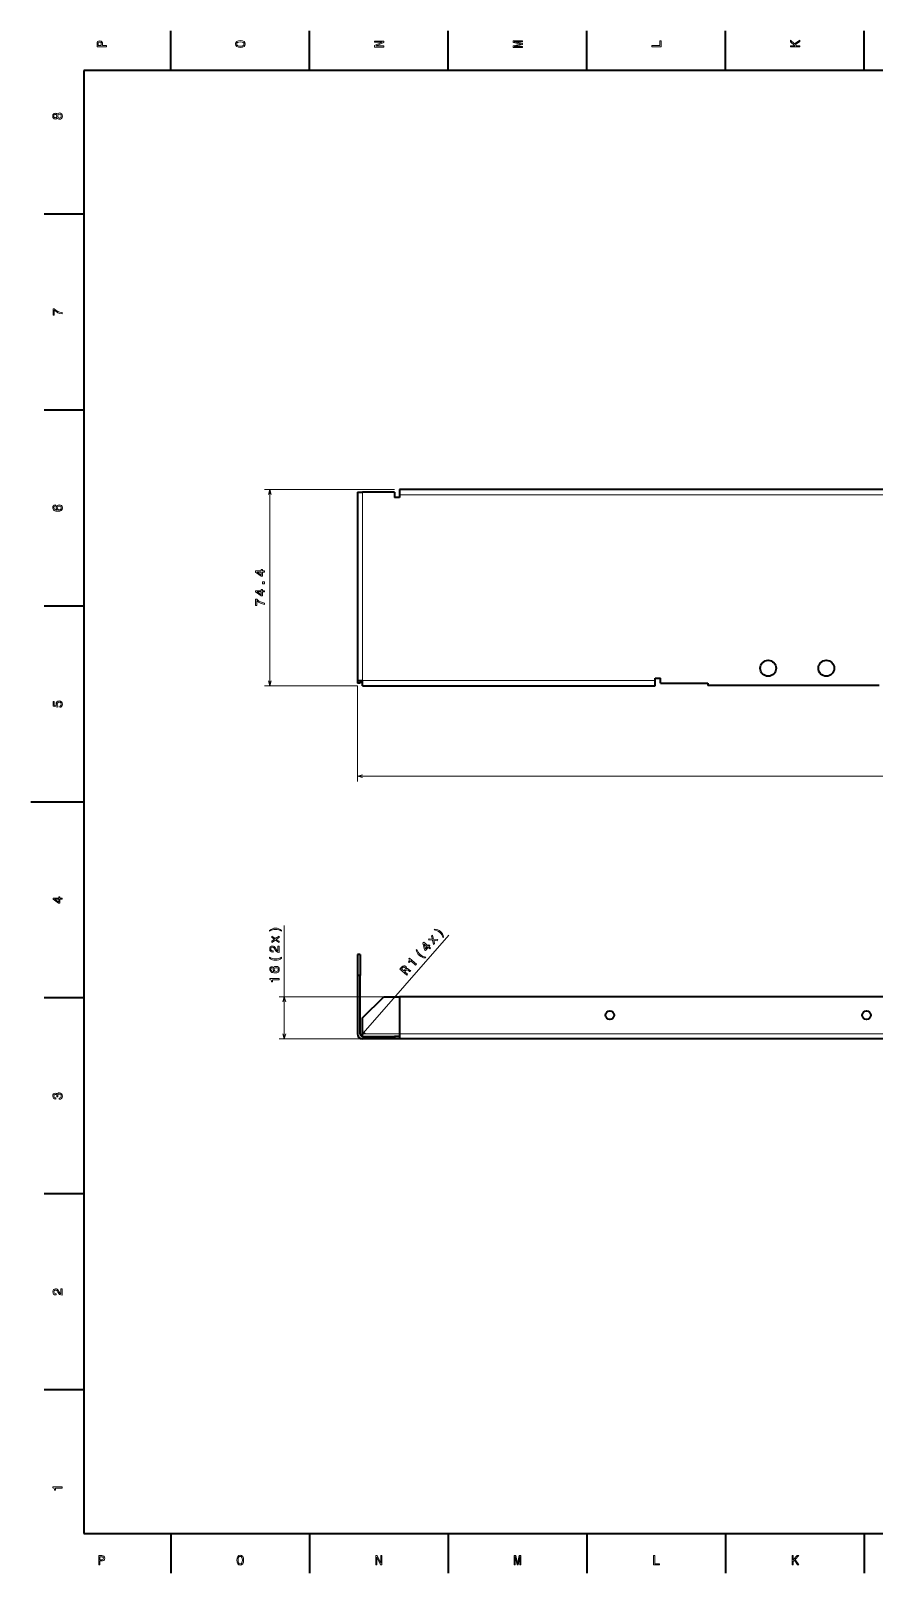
# Model space of a CAD drawing. Extents: x 0 to 841, y 0 to 594.
# Drawn here: x 0 to 319, y 5 to 589 of the extents above; entities that cross this region are included whole.
import ezdxf

# ---------------------------------------------------------------- set-up
doc = ezdxf.new("R2010")
doc.units = 0

msp = doc.modelspace()

# ---------------------------------------------------------------- linework, layer by layer
at = {"color": 7, "lineweight": 35, "ltscale": 0.375}
for p, q in [((53, 574), (53, 589)), ((105.5, 574), (105.5, 589)), ((158, 574), (158, 589)), ((210.5, 574), (210.5, 589)), ((263, 574), (263, 589)), ((315.5, 574), (315.5, 589)), ((20, 519.599976), (5, 519.599976)), ((20, 445.399994), (5, 445.399994)), ((20, 371.200012), (5, 371.200012)), ((20, 222.800003), (5, 222.800003)), ((20, 148.600006), (5, 148.600006)), ((20, 74.400002), (5, 74.400002)), ((53, 20), (53, 5)), ((105.5, 20), (105.5, 5)), ((158, 20), (158, 5)), ((210.5, 20), (210.5, 5)), ((263, 20), (263, 5)), ((315.5, 20), (315.5, 5))]:
    msp.add_line(p, q, dxfattribs=at)
at = {"color": 7, "lineweight": 35}
for p, q in [((821, 574), (20, 574)), ((20, 574), (20, 20)), ((590.102478, 415.347412), (139.602478, 415.347412)), ((123.602478, 414.347412), (123.602478, 342.947388)), ((125.602478, 340.947388), (236.302475, 340.947388)), ((321.102478, 341.1474), (256.30249, 341.1474)), ((20, 297), (0, 297)), ((123.602478, 231.260559), (123.602478, 209.260559)), ((124.602478, 209.260559), (124.602478, 231.260559)), ((590.102478, 223.260559), (139.602478, 223.260559)), ((590.102478, 207.260559), (139.602478, 207.260559)), ((20, 20), (821, 20))]:
    msp.add_line(p, q, dxfattribs=at)
at = {"color": 7, "lineweight": 13}
for p, q in [((137.602478, 415.347412), (88.500061, 415.347412)), ((90.500061, 340.947388), (90.500061, 415.347412)), ((125.602478, 414.347412), (125.602478, 342.947388)), ((590.102478, 413.347412), (139.602478, 413.347412)), ((123.602478, 340.947388), (88.500061, 340.947388)), ((123.602478, 340.947388), (123.602478, 304.771545)), ((125.602478, 342.947388), (236.302475, 342.947388)), ((123.602478, 306.771545), (606.102478, 306.771545)), ((95.942383, 207.260559), (95.942383, 250.276703)), ((124.944, 208.507965), (158.263123, 246.589691)), ((137.602478, 223.260559), (93.942383, 223.260559)), ((137.602478, 207.260559), (93.942383, 207.260559)), ((590.102478, 209.260559), (139.602478, 209.260559))]:
    msp.add_line(p, q, dxfattribs=at)
at = {"color": 7, "lineweight": 35, "ltscale": 0.05}
for p, q in [((139.602478, 415.347412), (139.602478, 413.347412)), ((123.602478, 414.347412), (125.602478, 414.347412)), ((137.602478, 414.347412), (137.602478, 412.347412)), ((139.602478, 412.347412), (137.602478, 412.347412)), ((123.602478, 342.947388), (125.602478, 342.947388)), ((125.602478, 340.947388), (125.602478, 342.947388)), ((236.302475, 343.947388), (238.302475, 343.947388)), ((236.302475, 340.947388), (236.302475, 342.947388)), ((238.302475, 341.947388), (238.302475, 343.947388)), ((139.602478, 208.260559), (137.602478, 208.260559)), ((139.602478, 207.260559), (137.602478, 207.260559)), ((139.602478, 209.260559), (139.602478, 207.260559))]:
    msp.add_line(p, q, dxfattribs=at)
at = {"color": 7, "lineweight": 35, "ltscale": 0.3}
for p, q in [((137.602478, 414.347412), (125.602478, 414.347412)), ((125.602478, 208.260559), (137.602478, 208.260559)), ((137.602478, 207.260559), (125.602478, 207.260559))]:
    msp.add_line(p, q, dxfattribs=at)
at = {"color": 7, "lineweight": 35, "ltscale": 0.025}
for p, q in [((139.602478, 413.347412), (139.602478, 412.347412)), ((123.602478, 342.947388), (123.602478, 341.947388)), ((124.602478, 341.947388), (123.602478, 341.947388)), ((124.602478, 342.947388), (124.602478, 341.947388)), ((236.302475, 342.947388), (236.302475, 343.947388)), ((124.602478, 239.260559), (123.602478, 239.260559)), ((124.602478, 231.260559), (123.602478, 231.260559)), ((125.602478, 208.260559), (125.602478, 209.260559)), ((137.602478, 208.260559), (137.602478, 207.260559))]:
    msp.add_line(p, q, dxfattribs=at)
at = {"color": 7, "lineweight": 35, "ltscale": 0.45}
msp.add_line((238.302475, 341.947388), (256.30249, 341.947388), dxfattribs=at)
at = {"color": 7, "lineweight": 35, "ltscale": 0.02}
msp.add_line((256.30249, 341.947388), (256.30249, 341.1474), dxfattribs=at)
at = {"color": 7, "lineweight": 35, "ltscale": 0.2}
for p, q in [((123.602478, 239.260559), (123.602478, 231.260559)), ((124.602478, 239.260559), (124.602478, 231.260559))]:
    msp.add_line(p, q, dxfattribs=at)
at = {"color": 7, "lineweight": 35, "ltscale": 0.282843}
msp.add_line((125.602478, 215.260559), (133.602478, 223.260559), dxfattribs=at)
at = {"color": 7, "lineweight": 35, "ltscale": 0.150002}
msp.add_line((133.602478, 223.260559), (139.602539, 223.260559), dxfattribs=at)
at = {"color": 7, "lineweight": 35, "ltscale": 0.35}
msp.add_line((139.602478, 223.260559), (139.602478, 209.260559), dxfattribs=at)
at = {"color": 7, "lineweight": 35, "ltscale": 0.15}
msp.add_line((125.602478, 209.260559), (125.602478, 215.260559), dxfattribs=at)
at = {"color": 7, "lineweight": 13, "ltscale": 0.350002}
msp.add_line((125.602478, 209.260559), (139.602539, 209.260559), dxfattribs=at)
at = {"color": 7, "lineweight": 13}
for points in [[(28.583214, 582.935913), (28.583214, 583.399841), (27.105549, 583.399841), (27.105549, 583.914246), (27.080332, 584.433716), (26.903818, 584.84729), (26.560879, 585.114563), (26.09186, 585.205322), (25.658142, 585.134705), (25.340418, 584.932983), (25.148775, 584.600159), (25.083214, 584.14624), (25.083214, 582.935913)], [(25.511889, 584.020203), (25.542147, 584.322754), (25.637968, 584.544678), (25.814482, 584.675781), (26.09186, 584.721191), (26.384367, 584.670776), (26.560879, 584.534607), (26.651657, 584.302612), (26.676874, 583.984863), (26.676874, 583.399841), (25.511889, 583.399841)], [(79.333214, 582.703918), (80.119957, 582.794678), (80.699928, 583.056946), (81.057999, 583.465454), (81.179039, 584), (81.057999, 584.529541), (80.699928, 584.943115), (80.119957, 585.200317), (79.333214, 585.296143), (78.551514, 585.200317), (78.233788, 585.089355), (77.971542, 584.943115), (77.613472, 584.529541), (77.522697, 584.277405), (77.487396, 584), (77.613472, 583.460388), (77.966499, 583.05188), (78.546471, 582.794678)], [(79.333214, 583.188049), (78.722984, 583.24353), (78.274139, 583.409973), (78.001801, 583.667175), (77.905983, 584), (78.001801, 584.32782), (78.279182, 584.585022), (78.728027, 584.751465), (79.333214, 584.811951), (79.943443, 584.751465), (80.392288, 584.585022), (80.664627, 584.32782), (80.755402, 584), (80.664627, 583.667175), (80.392288, 583.409973), (79.948486, 583.24353)], [(133.583206, 582.850159), (133.583206, 583.268738), (130.713608, 583.268738), (133.583206, 584.610229), (133.583206, 585.149841), (130.083206, 585.149841), (130.083206, 584.726257), (132.952805, 584.726257), (130.083206, 583.399841), (130.083206, 582.850159)], [(186.083206, 582.739197), (186.083206, 583.127502), (182.905975, 583.127502), (186.083206, 583.783142), (186.083206, 584.216858), (182.905975, 584.867432), (186.083206, 584.867432), (186.083206, 585.260803), (182.583206, 585.260803), (182.583206, 584.645569), (185.669662, 584), (182.583206, 583.359497), (182.583206, 582.739197)], [(238.583206, 582.976257), (238.583206, 585.225525), (238.159576, 585.225525), (238.159576, 583.440186), (235.083206, 583.440186), (235.083206, 582.976257)], [(291.083221, 582.90564), (291.083221, 583.369629), (289.837555, 583.369629), (289.393738, 583.783142), (291.083221, 584.958191), (291.083221, 585.523071), (289.055847, 584.110962), (287.583221, 585.482727), (287.583221, 584.867432), (289.202087, 583.369629), (287.583221, 583.369629), (287.583221, 582.90564)], [(9.947045, 556.074646), (10.088256, 555.817444), (10.284942, 555.64093), (10.532061, 555.529968), (10.829611, 555.49469), (11.278458, 555.575378), (11.626441, 555.807373), (11.848343, 556.185608), (11.934077, 556.700012), (11.848343, 557.209412), (11.626441, 557.587646), (11.278458, 557.819641), (10.829611, 557.905334), (10.532061, 557.86499), (10.284942, 557.759094), (10.088256, 557.577515), (9.947045, 557.325378), (9.826009, 557.5271), (9.659582, 557.668335), (9.457852, 557.754028), (9.210734, 557.784302), (8.852665, 557.703613), (8.565202, 557.491821), (8.378602, 557.148865), (8.307997, 556.700012), (8.378602, 556.246155), (8.565202, 555.903198), (8.852665, 555.68634), (9.210734, 555.610657), (9.457852, 555.635925), (9.659582, 555.721619)], [(9.251081, 556.089783), (9.029179, 556.130127), (8.857709, 556.25116), (8.751801, 556.44281), (8.711455, 556.700012), (8.751801, 556.952209), (8.857709, 557.143799), (9.029179, 557.264832), (9.251081, 557.310242), (9.478025, 557.264832), (9.654538, 557.143799), (9.770533, 556.952209), (9.805836, 556.700012), (9.76549, 556.44281), (9.654538, 556.25116), (9.478025, 556.130127)], [(10.819524, 555.978821), (10.552233, 556.024231), (10.350504, 556.170471), (10.21938, 556.3974), (10.173991, 556.700012), (10.21938, 556.997559), (10.350504, 557.224487), (10.552233, 557.370789), (10.819524, 557.421204), (11.106988, 557.370789), (11.323847, 557.224487), (11.465057, 556.997559), (11.510447, 556.700012), (11.465057, 556.3974), (11.323847, 556.170471), (11.106988, 556.024231)], [(11.833213, 481.799011), (11.833213, 482.30835), (11.001081, 482.474792), (10.224423, 482.767303), (9.503242, 483.180847), (8.827449, 483.720459), (8.408861, 483.720459), (8.408861, 481.319885), (8.867795, 481.319885), (8.867795, 483.236328), (9.548631, 482.681549), (10.259726, 482.26297), (11.01621, 481.970459)], [(9.276297, 409.510376), (8.867795, 409.414551), (8.565202, 409.192657), (8.373559, 408.849701), (8.307997, 408.405914), (8.3433, 408.108337), (8.43912, 407.851135), (8.595461, 407.624207), (8.817363, 407.432556), (9.09474, 407.28125), (9.432636, 407.170319), (9.831052, 407.099701), (10.279899, 407.079529), (10.996037, 407.160217), (11.51549, 407.407349), (11.82817, 407.805756), (11.934077, 408.350433), (11.8433, 408.83963), (11.606268, 409.21283), (11.233068, 409.454895), (10.759006, 409.540619), (10.279899, 409.454895), (9.911743, 409.2229), (9.679755, 408.864838), (9.599063, 408.421021), (9.699927, 407.941925), (9.987391, 407.583862), (9.432636, 407.659515), (9.034222, 407.820892), (8.79719, 408.067993), (8.716498, 408.41095), (8.756845, 408.663116), (8.862752, 408.854736), (9.039265, 408.980835), (9.276297, 409.046387)], [(10.764049, 409.051422), (11.081772, 408.995972), (11.323847, 408.854736), (11.48523, 408.627808), (11.535663, 408.345398), (11.48523, 408.047821), (11.32889, 407.820892), (11.086815, 407.674622), (10.769092, 407.629242), (10.456411, 407.679688), (10.21938, 407.820892), (10.068083, 408.052887), (10.012608, 408.36557), (10.068083, 408.637878), (10.214336, 408.854736), (10.451368, 408.995972)], [(88.500061, 384.028809), (88.500061, 384.482666), (87.632629, 384.482666), (87.632629, 384.981995), (87.229156, 384.981995), (87.229156, 384.482666), (85.075714, 384.482666), (85.075714, 384.023743), (87.188812, 382.490601), (87.632629, 382.490601), (87.632629, 384.028809)], [(87.229156, 382.914246), (85.660736, 384.028809), (87.229156, 384.028809)], [(88.500061, 379.667419), (88.500061, 380.363403), (87.748627, 380.363403), (87.748627, 379.667419)], [(88.500061, 376.556763), (88.500061, 377.01062), (87.632629, 377.01062), (87.632629, 377.509949), (87.229156, 377.509949), (87.229156, 377.01062), (85.075714, 377.01062), (85.075714, 376.551697), (87.188812, 375.018555), (87.632629, 375.018555), (87.632629, 376.556763)], [(88.500061, 371.842346), (88.500061, 372.351685), (87.667938, 372.518127), (86.891266, 372.810669), (86.170105, 373.224182), (85.494293, 373.763794), (85.075714, 373.763794), (85.075714, 371.36322), (85.534637, 371.36322), (85.534637, 373.279663), (86.215485, 372.724915), (86.926575, 372.306335), (87.683044, 372.013794)], [(87.229156, 375.4422), (85.660736, 376.556763), (87.229156, 376.556763)], [(10.920388, 332.849304), (11.333933, 332.960236), (11.6567, 333.207367), (11.858429, 333.570465), (11.934077, 334.034454), (11.8433, 334.543823), (11.596181, 334.94223), (11.202809, 335.194397), (10.698486, 335.290222), (10.229466, 335.204468), (9.861311, 334.962402), (9.624279, 334.584167), (9.538545, 334.094971), (9.599063, 333.716736), (9.76549, 333.424225), (8.822406, 333.56543), (8.822406, 335.098572), (8.408861, 335.098572), (8.408861, 333.227539), (10.26477, 332.950165), (10.26477, 333.353607), (10.027738, 333.646118), (9.942002, 334.019318), (9.997478, 334.342102), (10.158861, 334.589203), (10.405979, 334.745544), (10.723702, 334.801025), (11.041427, 334.745544), (11.288545, 334.584167), (11.444884, 334.337036), (11.50036, 334.019318), (11.465057, 333.752045), (11.349063, 333.545258), (11.167507, 333.393951), (10.920388, 333.318298)], [(11.833213, 260.177368), (11.833213, 260.631256), (10.965777, 260.631256), (10.965777, 261.130554), (10.56232, 261.130554), (10.56232, 260.631256), (8.408861, 260.631256), (8.408861, 260.172333), (10.521974, 258.639191), (10.965777, 258.639191), (10.965777, 260.177368)], [(10.56232, 259.062836), (8.993876, 260.177368), (10.56232, 260.177368)], [(94.915741, 248.395569), (94.360962, 248.758682), (93.811249, 249.015884), (93.241364, 249.167191), (92.6362, 249.217621), (92.036041, 249.167191), (91.461121, 249.015884), (90.911407, 248.758682), (90.356659, 248.395569), (90.356659, 248.07785), (90.891235, 248.360275), (91.456085, 248.561996), (92.041077, 248.683044), (92.6362, 248.728424), (93.231293, 248.683044), (93.82135, 248.561996), (94.381134, 248.355225), (94.915741, 248.07785)], [(93.942383, 244.301483), (92.888336, 244.997437), (93.942383, 245.713593), (93.942383, 246.248169), (92.54541, 245.279861), (91.234161, 246.192688), (91.234161, 245.678284), (92.21759, 245.017624), (91.234161, 244.356964), (91.234161, 243.832458), (92.550446, 244.730164), (93.942383, 243.782028)], [(152.823364, 243.409698), (152.488373, 244.627533), (153.753204, 244.472443), (154.105225, 244.874771), (152.41626, 245.065918), (152.030487, 246.616318), (151.691772, 246.229187), (151.996857, 245.084396), (150.821686, 245.234741), (150.476318, 244.840012), (152.058075, 244.64888), (152.481323, 243.018768)], [(156.25177, 245.849991), (156.073364, 246.488556), (155.82901, 247.044098), (155.499756, 247.533234), (155.077484, 247.969681), (154.592621, 248.326904), (154.060303, 248.591614), (153.477234, 248.760025), (152.820618, 248.852036), (152.611389, 248.612915), (153.199677, 248.473465), (153.757629, 248.253342), (154.277618, 247.959229), (154.755371, 247.601517), (155.17334, 247.175507), (155.53772, 246.695862), (155.822876, 246.171631), (156.042572, 245.61087)], [(93.942383, 240.056091), (93.942383, 242.461716), (93.508667, 242.461716), (93.508667, 240.56041), (93.271637, 240.666321), (93.074951, 240.84787), (92.716888, 241.407684), (92.565582, 241.705231), (92.348724, 242.038086), (92.096558, 242.275116), (91.799011, 242.411285), (91.461121, 242.461716), (91.037476, 242.375977), (90.70462, 242.138947), (90.492828, 241.775833), (90.417175, 241.306808), (90.502899, 240.822662), (90.739929, 240.454498), (91.118164, 240.217468), (91.617462, 240.13678), (91.688049, 240.13678), (91.688049, 240.595718), (91.647705, 240.595718), (91.304779, 240.641113), (91.052612, 240.777267), (90.891235, 240.994141), (90.835754, 241.281601), (90.8862, 241.574097), (91.012268, 241.790955), (91.208954, 241.932175), (91.456085, 241.982605), (91.688049, 241.947296), (91.884735, 241.851471), (92.056213, 241.690094), (92.20752, 241.468201), (92.368896, 241.170639), (92.68158, 240.676407), (93.014435, 240.32843), (93.417877, 240.121658), (93.927246, 240.056091)], [(149.353058, 237.965149), (149.562256, 238.204269), (148.970642, 238.339935), (148.416504, 238.556732), (147.889404, 238.850372), (147.414978, 239.211884), (146.993652, 239.634094), (146.636414, 240.114212), (146.344147, 240.63797), (146.131104, 241.206329), (145.921875, 240.967194), (146.096985, 240.324829), (146.341309, 239.769287), (146.674377, 239.276855), (147.096161, 238.847504), (147.581512, 238.483154), (148.110046, 238.221771), (148.693115, 238.053375)], [(151.020813, 241.349487), (151.319702, 241.691086), (150.66687, 242.262268), (150.995636, 242.638031), (150.691986, 242.903702), (150.36322, 242.527939), (148.742523, 243.945938), (148.440338, 243.600555), (149.021118, 241.055267), (149.355133, 240.763031), (150.367981, 241.92067)], [(149.330444, 241.347534), (148.883942, 243.219131), (150.064331, 242.18634)], [(94.915741, 237.918762), (94.915741, 238.236496), (94.381134, 237.949036), (93.82135, 237.747299), (93.231293, 237.621216), (92.6362, 237.580872), (92.041077, 237.621216), (91.456085, 237.747299), (90.891235, 237.949036), (90.356659, 238.236496), (90.356659, 237.918762), (90.911407, 237.550613), (91.461121, 237.293411), (92.036041, 237.14212), (92.6362, 237.096725), (93.241364, 237.14212), (93.811249, 237.293411), (94.360962, 237.550613)], [(91.385468, 234.724976), (90.976959, 234.62915), (90.674377, 234.407242), (90.482727, 234.064301), (90.417175, 233.620499), (90.452484, 233.322952), (90.548279, 233.06575), (90.70462, 232.838806), (90.926544, 232.647156), (91.203918, 232.495865), (91.541809, 232.384918), (91.940216, 232.314301), (92.389069, 232.294128), (93.105194, 232.374817), (93.624664, 232.621948), (93.937347, 233.020355), (94.043243, 233.565033), (93.952484, 234.054214), (93.715424, 234.427414), (93.342224, 234.669495), (92.868164, 234.755219), (92.389069, 234.669495), (92.020905, 234.4375), (91.78891, 234.079437), (91.708221, 233.635635), (91.809113, 233.156525), (92.096558, 232.798462), (91.541809, 232.8741), (91.143402, 233.035492), (90.906372, 233.282608), (90.825653, 233.625549), (90.866028, 233.877701), (90.971924, 234.069351), (91.148438, 234.195435), (91.385468, 234.260986)], [(92.87323, 234.266037), (93.190948, 234.210556), (93.433014, 234.069351), (93.594391, 233.842407), (93.644836, 233.559982), (93.594391, 233.262436), (93.438049, 233.035492), (93.195984, 232.889236), (92.878265, 232.843842), (92.565582, 232.894272), (92.328552, 233.035492), (92.177246, 233.267471), (92.121765, 233.580154), (92.177246, 233.852493), (92.323517, 234.069351), (92.560547, 234.210556)], [(142.322296, 231.407578), (142.631134, 231.760559), (141.519043, 232.733582), (141.834534, 233.094147), (142.078369, 233.349869), (142.277618, 233.470383), (142.482574, 233.451889), (142.739716, 233.293915), (143.097931, 233.014008), (143.341797, 232.840851), (143.514465, 232.770172), (143.863159, 233.168701), (143.791046, 233.231796), (143.608398, 233.237488), (143.38446, 233.379807), (142.936127, 233.725174), (142.564636, 233.936279), (142.389557, 233.935333), (142.197906, 233.861786), (142.23584, 234.096619), (142.195984, 234.319122), (142.088776, 234.533569), (141.907532, 234.732346), (141.542206, 234.95816), (141.170258, 235.015549), (140.806854, 234.891235), (140.458618, 234.592819), (139.688202, 233.71225)], [(140.694916, 234.211853), (140.920258, 234.423462), (141.135162, 234.523575), (141.357666, 234.509827), (141.596313, 234.361328), (141.783234, 234.130768), (141.826416, 233.912064), (141.741974, 233.677689), (141.551758, 233.421967), (141.196411, 233.015839), (140.319641, 233.782959)], [(145.660675, 235.223175), (145.962891, 235.568573), (143.309814, 237.889847), (143.083984, 237.631744), (143.255737, 237.360855), (143.291809, 237.088058), (143.200256, 236.799606), (142.978241, 236.484573), (143.247711, 236.248795), (143.785706, 236.863678)], [(93.942383, 229.68779), (93.942383, 230.146729), (90.417175, 230.146729), (90.417175, 229.803787), (90.724792, 229.713013), (90.93158, 229.531448), (91.052612, 229.254074), (91.092957, 228.870789), (91.451019, 228.870789), (91.451019, 229.68779)], [(10.733789, 184.429108), (10.769092, 184.429108), (11.253242, 184.509796), (11.616354, 184.746826), (11.848343, 185.120026), (11.934077, 185.614273), (11.848343, 186.138763), (11.626441, 186.532135), (11.273415, 186.784302), (10.819524, 186.875076), (10.521974, 186.834732), (10.279899, 186.723785), (10.093299, 186.542221), (9.957132, 186.30014), (9.684798, 186.62796), (9.251081, 186.743958), (8.857709, 186.668304), (8.560158, 186.451447), (8.373559, 186.098419), (8.307997, 185.614273), (8.388688, 185.160385), (8.610591, 184.812393), (8.963616, 184.585449), (9.432636, 184.509796), (9.467939, 184.509796), (9.467939, 184.958649), (9.145173, 184.998993), (8.913184, 185.130112), (8.771974, 185.341934), (8.721541, 185.639481), (8.761888, 185.901733), (8.867795, 186.093369), (9.039265, 186.209366), (9.271254, 186.254761), (9.518372, 186.209366), (9.684798, 186.088333), (9.785663, 185.876511), (9.815922, 185.58905), (9.810879, 185.392365), (10.209293, 185.392365), (10.199207, 185.639481), (10.244596, 185.957214), (10.365634, 186.194244), (10.56232, 186.335449), (10.819524, 186.38588), (11.112031, 186.330414), (11.32889, 186.184158), (11.465057, 185.952164), (11.510447, 185.644531), (11.460014, 185.326797), (11.308717, 185.094818), (11.066642, 184.948563), (10.733789, 184.893082)], [(11.833213, 110.269447), (11.833213, 112.675072), (11.399495, 112.675072), (11.399495, 110.773773), (11.162463, 110.879684), (10.965777, 111.061241), (10.607709, 111.621033), (10.456411, 111.918587), (10.239552, 112.251442), (9.987391, 112.488472), (9.689841, 112.624641), (9.351945, 112.675072), (8.928314, 112.589333), (8.595461, 112.352303), (8.383645, 111.989189), (8.307997, 111.520172), (8.393732, 111.036018), (8.630763, 110.66787), (9.009006, 110.430832), (9.508285, 110.350143), (9.57889, 110.350143), (9.57889, 110.809074), (9.538545, 110.809074), (9.195605, 110.854462), (8.943443, 110.990631), (8.782061, 111.207489), (8.726584, 111.494957), (8.777017, 111.78746), (8.903098, 112.004318), (9.099784, 112.145531), (9.346902, 112.195961), (9.57889, 112.16066), (9.775576, 112.064842), (9.947045, 111.903458), (10.098343, 111.681557), (10.259726, 111.384003), (10.572406, 110.889771), (10.905259, 110.541786), (11.308717, 110.335014), (11.818083, 110.269447)], [(11.833213, 37.209221), (11.833213, 37.668152), (8.307997, 37.668152), (8.307997, 37.325214), (8.615634, 37.234436), (8.822406, 37.052879), (8.943443, 36.775501), (8.983789, 36.392216), (9.341859, 36.392216), (9.341859, 37.209221)], [(77.953888, 9.916786), (78.04467, 9.130043), (78.306915, 8.550072), (78.715416, 8.192002), (79.25, 8.070965), (79.779541, 8.192002), (80.193085, 8.550072), (80.450287, 9.130043), (80.546104, 9.916786), (80.450287, 10.698486), (80.339333, 11.01621), (80.193085, 11.278458), (79.779541, 11.636527), (79.527374, 11.727304), (79.25, 11.762608), (78.710373, 11.636527), (78.301872, 11.283501), (78.04467, 10.703529)], [(25.685879, 8.166786), (26.149857, 8.166786), (26.149857, 9.644452), (26.664265, 9.644452), (27.183718, 9.669668), (27.597263, 9.846181), (27.864553, 10.18912), (27.955332, 10.65814), (27.884727, 11.091858), (27.682997, 11.409582), (27.350145, 11.601224), (26.896254, 11.666786), (25.685879, 11.666786)], [(26.770174, 11.238111), (27.072767, 11.207852), (27.29467, 11.112031), (27.425793, 10.935518), (27.471182, 10.65814), (27.42075, 10.365633), (27.284582, 10.18912), (27.052593, 10.098343), (26.734871, 10.073126), (26.149857, 10.073126), (26.149857, 11.238111)], [(78.438042, 9.916786), (78.493515, 10.527017), (78.659943, 10.975864), (78.917145, 11.248199), (79.25, 11.34402), (79.577805, 11.248199), (79.835014, 10.970821), (80.001442, 10.521974), (80.061958, 9.916786), (80.001442, 9.306556), (79.835014, 8.857708), (79.577805, 8.585374), (79.25, 8.494596), (78.917145, 8.585374), (78.659943, 8.857708), (78.493515, 9.301513)], [(130.600143, 8.166786), (131.018738, 8.166786), (131.018738, 11.036383), (132.360229, 8.166786), (132.899857, 8.166786), (132.899857, 11.666786), (132.476227, 11.666786), (132.476227, 8.79719), (131.149857, 11.666786), (130.600143, 11.666786)], [(182.989197, 8.166786), (183.377533, 8.166786), (183.377533, 11.34402), (184.033142, 8.166786), (184.466858, 8.166786), (185.117447, 11.34402), (185.117447, 8.166786), (185.510818, 8.166786), (185.510818, 11.666786), (184.895538, 11.666786), (184.25, 8.580331), (183.609512, 11.666786), (182.989197, 11.666786)], [(235.726227, 8.166786), (237.97551, 8.166786), (237.97551, 8.590417), (236.190201, 8.590417), (236.190201, 11.666786), (235.726227, 11.666786)], [(288.15564, 8.166786), (288.619598, 8.166786), (288.619598, 9.412463), (289.033142, 9.856268), (290.208221, 8.166786), (290.773071, 8.166786), (289.360962, 10.194164), (290.732727, 11.666786), (290.117432, 11.666786), (288.619598, 10.04791), (288.619598, 11.666786), (288.15564, 11.666786)]]:
    msp.add_lwpolyline(points, close=True, dxfattribs=at)
for points in [[(91.0177, 413.415527), (90.500061, 415.347412), (89.982422, 413.415527)], [(89.982422, 342.879211), (90.500061, 340.947388), (91.0177, 342.879211)], [(125.534332, 307.289185), (123.602478, 306.771545), (125.534332, 306.253906)], [(96.460022, 221.328705), (95.942383, 223.260559), (95.424744, 221.328705)], [(125.826508, 210.302734), (124.944, 208.507965), (126.605652, 209.621017)], [(95.424744, 209.192413), (95.942383, 207.260559), (96.460022, 209.192413)]]:
    msp.add_lwpolyline(points, dxfattribs=at)
at = {"color": 7, "lineweight": 35}
for centre, radius in [((279.102478, 347.6474), 3), ((301.102478, 347.6474), 3), ((219.202484, 216.260559), 1.65), ((316.30249, 216.260559), 1.65)]:
    msp.add_circle(centre, radius, dxfattribs=at)
for centre, radius, start, end in [((231.302475, 218.260559), 5, 89.73786, 90.000003), ((125.602478, 209.260559), 2, 180.000005, 269.999997), ((125.602478, 209.260559), 1, 180.000005, 269.999997)]:
    msp.add_arc(centre, radius, start, end, dxfattribs=at)

doc.saveas('drawing.dxf')
